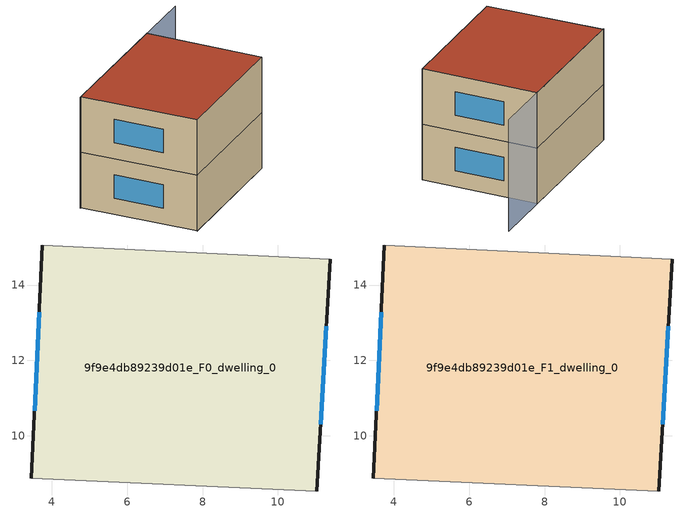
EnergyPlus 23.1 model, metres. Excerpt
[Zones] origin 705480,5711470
9f9e4db89239d01e_F0_dwelling_0
 floor ground (EU_floor_Construction): 11.39,14.68 11.03,8.53 3.46,8.87 3.74,15.06 z0
 wall outside (EU_wall_Construction): 11.03,8.53 11.39,14.68 / 3.74,15.06 3.46,8.87 z0:3
 wall adiabatic (EU_wall_Construction): 11.39,14.68 3.74,15.06 / 3.46,8.87 11.03,8.53 z0:3
 window (EU_Window_Construction): 11.13,10.31 11.28,12.9 / 3.66,13.27 3.54,10.66 z0.87:2.13
9f9e4db89239d01e_F1_dwelling_0
 floor to 9f9e4db89239d01e_F0_dwelling_0 (EU_floor_Construction): 11.38,14.68 11.03,8.53 3.46,8.87 3.74,15.06 z3
 wall outside (EU_wall_Construction): 11.03,8.53 11.39,14.68 / 3.74,15.06 3.46,8.87 z3:6
 wall adiabatic (EU_wall_Construction): 11.39,14.68 3.74,15.06 / 3.46,8.87 11.03,8.53 z3:6
 window (EU_Window_Construction): 11.13,10.31 11.28,12.9 / 3.66,13.27 3.54,10.66 z3.87:5.13
 roof outside (EU_roof_Construction): 11.03,8.53 11.39,14.68 3.74,15.06 3.46,8.87 z6
shading: 3.45,8.87 11.03,8.53 / 14.69,14.52 3.67,15.07 z0:6
[Building]
EU S2 Campaign: North Axis=0; Terrain=City; Solar Distribution=FullExterior
[Site:Location]
London: Latitude=51.5; Longitude=-0.5; Time Zone=0; Elevation=25
[SizingPeriod:WeatherFileDays]
AnnualSizingPeriod: Begin Month=1; Begin Day of Month=1; End Month=12; End Day of Month=31; Day of Week for Start Day=Monday; Use Weather File Daylight Saving Period=No; Use Weather File Rain and Snow Indicators=No
[MATERIAL]
EU_InternalMass_Material: Roughness=MediumRough; Thickness=0.1; Conductivity=1; Density=1800; Specific Heat=900; Thermal Absorptance=0.9; Solar Absorptance=0.7; Visible Absorptance=0.7
[MATERIAL:NOMASS] Roughness=MediumRough; Thermal Absorptance=0.9; Solar Absorptance=0.7; Visible Absorptance=0.7
Name | Thermal Resistance
EU_wall_NoMass | 0.724719
EU_roof_NoMass | 2.98947
EU_floor_NoMass | 2.39157
[WINDOWMATERIAL:SIMPLEGLAZINGSYSTEM]
EU_Window_SimpleGlazing: UFactor=2.63425; Solar Heat Gain Coefficient=0.76; Visible Transmittance=0.76
[CONSTRUCTION]
EU_wall_Construction: EU_wall_NoMass
EU_roof_Construction: EU_roof_NoMass
EU_floor_Construction: EU_floor_NoMass
EU_Window_Construction: EU_Window_SimpleGlazing
EU_InternalMass_Construction: EU_InternalMass_Material
[ZONE] Type=1; Multiplier=1; Ceiling Height=autocalculate; Floor Area=autocalculate; Part of Total Floor Area=Yes
Name | Volume
9f9e4db89239d01e_F0_dwelling_0 | 141.212
9f9e4db89239d01e_F1_dwelling_0 | 141.21
[INTERNALMASS] Construction=EU_InternalMass_Construction; Surface Area=47.0703
Name | Zone or ZoneList
9f9e4db89239d01e_F0_dwelling_0_EU_InternalMass | 9f9e4db89239d01e_F0_dwelling_0
9f9e4db89239d01e_F1_dwelling_0_EU_InternalMass | 9f9e4db89239d01e_F1_dwelling_0
[OTHEREQUIPMENT] Fuel Type=Electricity; Design Level Calculation Method=Watts/Area; Power per Zone Floor Area=1; Fraction Latent=0; Fraction Radiant=0; Fraction Lost=0; Carbon Dioxide Generation Rate=0; EndUse Subcategory=EU_Step8_InternalGains
Name | Zone or ZoneList or Space or SpaceList | Schedule
EU_Step8_InternalGain_9f9e4db89239d01e_F0_dwelling_0_f000 | 9f9e4db89239d01e_F0_dwelling_0 | EU_Step8_GainSchedule_9f9e4db89239d01e_F0_dwelling_0_f000
EU_Step8_InternalGain_9f9e4db89239d01e_F1_dwelling_0_f000 | 9f9e4db89239d01e_F1_dwelling_0 | EU_Step8_GainSchedule_9f9e4db89239d01e_F1_dwelling_0_f000
[ZONEVENTILATION:DESIGNFLOWRATE] Schedule=EU_AlwaysOn; Design Flow Rate Calculation Method=AirChanges/Hour; Air Changes per Hour=0.418135; Ventilation Type=Natural; Fan Pressure Rise=0; Fan Total Efficiency=1; Constant Term Coefficient=1; Temperature Term Coefficient=0; Velocity Term Coefficient=0; Velocity Squared Term Coefficient=0; Minimum Indoor Temperature=-100; Maximum Indoor Temperature=100; Delta Temperature=-100; Minimum Outdoor Temperature=-100; Maximum Outdoor Temperature=100; Maximum Wind Speed=40
Name | Zone or ZoneList or Space or SpaceList
EU_ConstantAir_9f9e4db89239d01e_F0_dwelling_0 | 9f9e4db89239d01e_F0_dwelling_0
EU_ConstantAir_9f9e4db89239d01e_F1_dwelling_0 | 9f9e4db89239d01e_F1_dwelling_0
[HVACTEMPLATE:THERMOSTAT] Constant Heating Setpoint=20; Constant Cooling Setpoint=50
EU_HeatOnly_9f9e4db89239d01e_F0_dwelling_0; EU_HeatOnly_9f9e4db89239d01e_F1_dwelling_0
[HVACTEMPLATE:ZONE:IDEALLOADSAIRSYSTEM] System Availability Schedule=EU_AlwaysOn; Maximum Heating Supply Air Temperature=50; Minimum Cooling Supply Air Temperature=13; Maximum Heating Supply Air Humidity Ratio=0.0156; Minimum Cooling Supply Air Humidity Ratio=0.0077; Heating Limit=NoLimit; Cooling Limit=NoLimit; Heating Availability Schedule=EU_AlwaysOn; Cooling Availability Schedule=EU_CoolingOff; Dehumidification Control Type=ConstantSensibleHeatRatio; Cooling Sensible Heat Ratio=0.7; Dehumidification Setpoint=60; Humidification Control Type=None; Humidification Setpoint=30; Outdoor Air Method=None; Outdoor Air Flow Rate per Person=0.00944; Outdoor Air Flow Rate per Zone Floor Area=0; Outdoor Air Flow Rate per Zone=0; Demand Controlled Ventilation Type=None; Outdoor Air Economizer Type=NoEconomizer; Heat Recovery Type=None; Sensible Heat Recovery Effectiveness=0.7; Latent Heat Recovery Effectiveness=0.65
Name | Template Thermostat
9f9e4db89239d01e_F0_dwelling_0 | EU_HeatOnly_9f9e4db89239d01e_F0_dwelling_0
9f9e4db89239d01e_F1_dwelling_0 | EU_HeatOnly_9f9e4db89239d01e_F1_dwelling_0
[SIZING:ZONE] Zone Cooling Design Supply Air Temperature Input Method=SupplyAirTemperature; Zone Cooling Design Supply Air Temperature=13; Zone Heating Design Supply Air Temperature Input Method=SupplyAirTemperature; Zone Heating Design Supply Air Temperature=50; Zone Cooling Design Supply Air Humidity Ratio=0.008; Zone Heating Design Supply Air Humidity Ratio=0.008; Cooling Design Air Flow Method=DesignDay; Cooling Design Air Flow Rate=0; Cooling Minimum Air Flow per Zone Floor Area=0.000762; Cooling Minimum Air Flow=0; Cooling Minimum Air Flow Fraction=0.2; Heating Design Air Flow Method=DesignDay; Heating Design Air Flow Rate=0; Heating Maximum Air Flow per Zone Floor Area=0.002032; Heating Maximum Air Flow=0.141576; Heating Maximum Air Flow Fraction=0.3; Account for Dedicated Outdoor Air System=No; Dedicated Outdoor Air System Control Strategy=NeutralSupplyAir; Dedicated Outdoor Air Low Setpoint Temperature for Design=autosize; Dedicated Outdoor Air High Setpoint Temperature for Design=autosize; Zone Load Sizing Method=Sensible Load Only No Latent Load; Zone Latent Cooling Design Supply Air Humidity Ratio Input Method=HumidityRatioDifference; Zone Cooling Design Supply Air Humidity Ratio Difference=0.005; Zone Latent Heating Design Supply Air Humidity Ratio Input Method=HumidityRatioDifference; Zone Humidification Design Supply Air Humidity Ratio Difference=0.005
9f9e4db89239d01e_F0_dwelling_0; 9f9e4db89239d01e_F1_dwelling_0
[SCHEDULE:CONSTANT]
Name | Hourly Value
EU_AlwaysOn | 1
EU_CoolingOff | 0
[SCHEDULE:FILE] Column Number=1; Rows to Skip at Top=0; Number of Hours of Data=8760; Column Separator=Comma; Interpolate to Timestep=No; Minutes per Item=60; Adjust Schedule for Daylight Savings=Yes
Name | File
EU_Step8_GainSchedule_9f9e4db89239d01e_F0_dwelling_0_f000 | ../../schedules/9f9e4db89239d01e/9f9e4db89239d01e_F0_dwelling_0_f000_gain.csv
EU_Step8_GainSchedule_9f9e4db89239d01e_F1_dwelling_0_f000 | ../../schedules/9f9e4db89239d01e/9f9e4db89239d01e_F1_dwelling_0_f000_gain.csv
